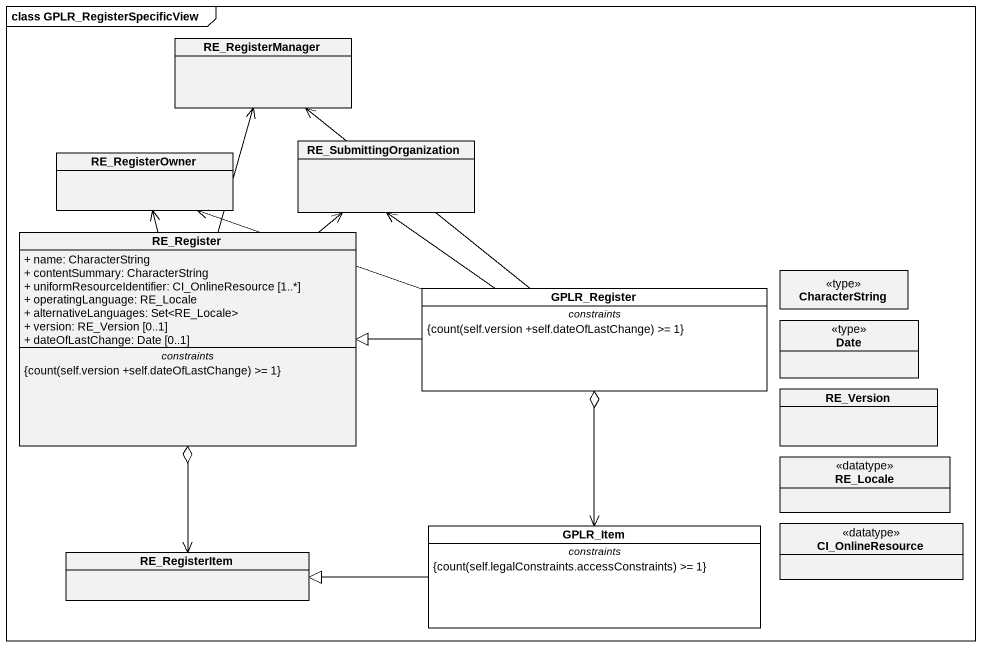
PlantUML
@startuml
mainframe class GPLR_RegisterSpecificView
hide circle
hide empty members
skinparam classAttributeIconSize 0
class RE_RegisterManager
class RE_RegisterOwner
class RE_SubmittingOrganization
class RE_Register {
  + name: CharacterString
  + contentSummary: CharacterString
  + uniformResourceIdentifier: CI_OnlineResource [1..*]
  + operatingLanguage: RE_Locale
  + alternativeLanguages: Set<RE_Locale>
  + version: RE_Version [0..1]
  + dateOfLastChange: Date [0..1]
  -- constraints --
  {field} {count(self.version +self.dateOfLastChange) >= 1}
}
class GPLR_Register #FFFFFF {
  -- constraints --
  {field} {count(self.version +self.dateOfLastChange) >= 1}
}
class CharacterString <<type>>
class Date <<type>>
class RE_Version
class RE_Locale <<datatype>>
class GPLR_Item #FFFFFF {
  -- constraints --
  {field} {count(self.legalConstraints.accessConstraints) >= 1}
}
class CI_OnlineResource <<datatype>>
class RE_RegisterItem
RE_Register -up-> RE_RegisterManager
RE_Register -up-> RE_RegisterOwner
RE_Register -up-> RE_SubmittingOrganization
RE_Register o--> RE_RegisterItem
GPLR_Register -up-> RE_RegisterManager
GPLR_Register -left-> RE_RegisterOwner
GPLR_Register -up-> RE_SubmittingOrganization
GPLR_Register -left-|> RE_Register
GPLR_Item <-up-o GPLR_Register
GPLR_Item -left-|> RE_RegisterItem
@enduml
